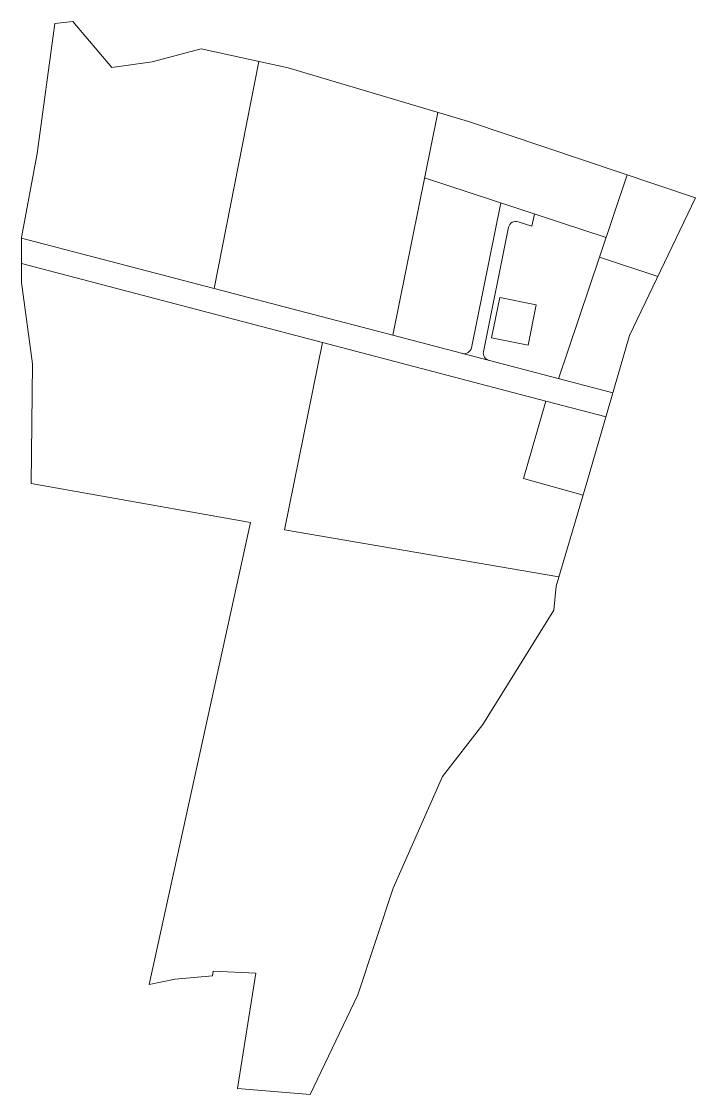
# Model space of a CAD drawing. Header units: metres. Extents: x 7508213 to 7508376, y 4696586 to 4696846.
import ezdxf

# ---------------------------------------------------------------- set-up
doc = ezdxf.new("R2010")
doc.units = ezdxf.units.M
for name, color, linetype, lineweight in [('Ndarjet', 1, 'Continuous', 0), ('Parc-Re', 7, 'Continuous', 0), ('ParcReNet_12', 5, 'Continuous', 0)]:
    doc.layers.add(name, color=color, linetype=linetype, lineweight=lineweight)

msp = doc.modelspace()

# ---------------------------------------------------------------- linework, layer by layer
at = {"layer": 'Ndarjet'}
for points in [[(7508270.38, 4696836.46), (7508259.59, 4696781.47)], [(7508313.78, 4696824.11), (7508302.84, 4696770.14)], [(7508367.05, 4696784.34), (7508352.94, 4696789.07), (7508359.63, 4696808.98)], [(7508212.93, 4696793.67), (7508259.59, 4696781.47), (7508281.81, 4696775.66), (7508302.84, 4696770.14), (7508356.17, 4696756.13)], [(7508212.93, 4696787.47), (7508285.85, 4696768.4), (7508339.96, 4696754.18), (7508354.5, 4696750.36)], [(7508343.08, 4696711.55), (7508276.62, 4696722.95), (7508285.85, 4696768.4)], [(7508348.97, 4696731.36), (7508334.48, 4696735.45), (7508339.96, 4696754.18)]]:
    msp.add_lwpolyline(points, dxfattribs=at)
at = {"layer": 'Ndarjet', "flags": 128}
for points in [[(7508354.52, 4696793.77), (7508310.58, 4696808.26)], [(7508352.94, 4696789.07), (7508343.03, 4696759.58)]]:
    msp.add_lwpolyline(points, dxfattribs=at)
for points in [[(7508329.04, 4696802.17), (7508321.92, 4696767.09, -0.430899), (7508319.7, 4696765.71)], [(7508337.17, 4696799.49), (7508336.57, 4696796.53), (7508333.23, 4696797.63, 0.449324), (7508330.91, 4696796.28), (7508324.79, 4696766.13, 0.397696), (7508326.19, 4696764.01)]]:
    msp.add_lwpolyline(points, format="xyb", dxfattribs=at)
at = {"layer": 'Parc-Re', "flags": 128}
msp.add_lwpolyline([(7508321.19, 4696821.9), (7508376.18, 4696803.42), (7508360.2, 4696770.03), (7508349.88, 4696734.42), (7508342.42, 4696709.34), (7508341.83, 4696703.51), (7508324.65, 4696675.79), (7508314.9, 4696663.25), (7508302.95, 4696636.18), (7508294.36, 4696610.33), (7508282.82, 4696586.17), (7508265.29, 4696587.62), (7508269.7, 4696615.56), (7508259.39, 4696616.03), (7508259.21, 4696614.9), (7508250.13, 4696614.15), (7508243.88, 4696612.83), (7508268.4, 4696724.72), (7508215.24, 4696734.24), (7508215.57, 4696763.22), (7508212.93, 4696782.93), (7508212.93, 4696793.81), (7508216.72, 4696814.18), (7508220.98, 4696845.63), (7508225.34, 4696846.14), (7508234.81, 4696834.99), (7508244.61, 4696836.33), (7508256.46, 4696839.5), (7508277.53, 4696834.89)], close=True, dxfattribs=at)
at = {"layer": 'ParcReNet_12', "flags": 128}
msp.add_lwpolyline([(7508326.79, 4696769.49), (7508328.78, 4696779.29), (7508337.6, 4696777.5), (7508335.61, 4696767.7)], close=True, dxfattribs=at)

doc.saveas('drawing.dxf')
